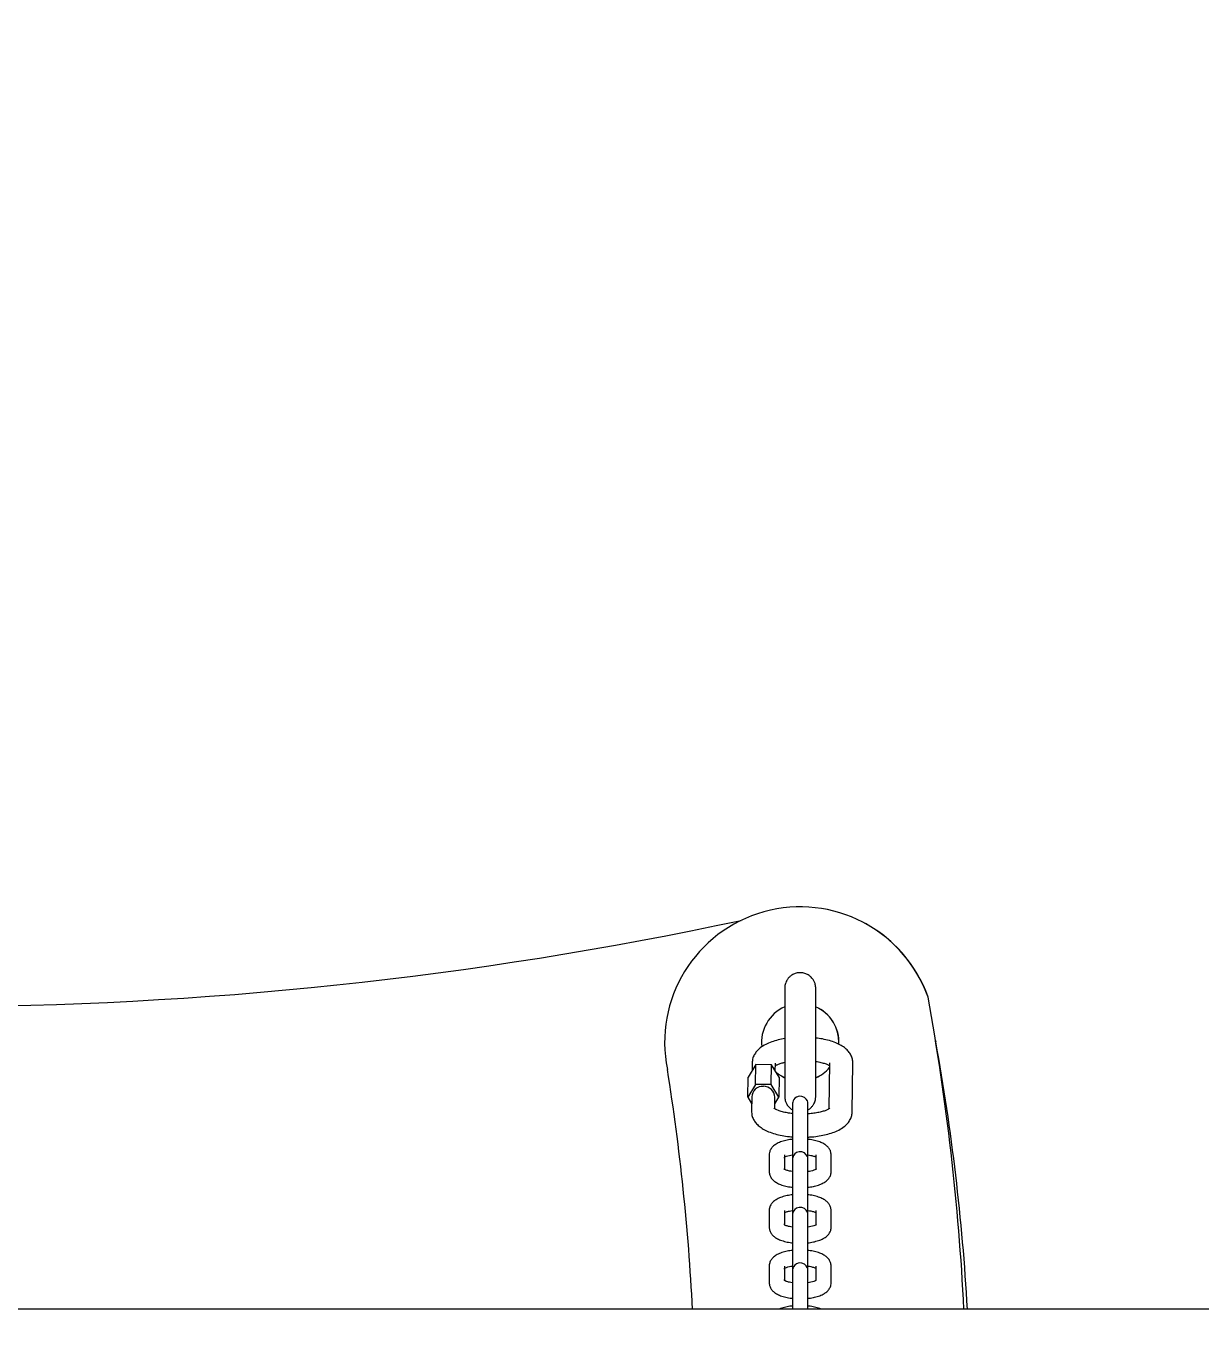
# Model space of a CAD drawing. Header units: millimetres. Extents: x -5636 to 4820, y -5607 to 4029.
# Drawn here: x 3513.7 to 3817, y 106.8 to 444.6 of the extents above; entities that cross this region are included whole.
import ezdxf

# ---------------------------------------------------------------- set-up
doc = ezdxf.new("R2010")
doc.units = ezdxf.units.MM
for name, color, linetype in [('DIKOM_ОБЪЕКТ', 7, 'Continuous'), ('DIKOM_РАЗМЕР_ЗОНА', 7, 'Continuous'), ('DIKOM_РАЗМЕР_ОБЪЕКТА', 7, 'Continuous')]:
    doc.layers.add(name, color=color, linetype=linetype)
doc.styles.add('style1', font='arial.ttf', dxfattribs={"width": 0.8})
doc.dimstyles.new('1-50', dxfattribs={"dimtxt": 300, "dimasz": 200, "dimexe": 100, "dimexo": 0, "dimgap": 100, "dimtad": 1, "dimdec": 0, "dimtxsty": 'style1', "dimcen": 0, "dimclrd": 7, "dimclre": 7, "dimadec": 1, "dimazin": 2, "dimtfac": 1, "dimtdec": 0, "dimtmove": 1, "dimatfit": 3, "dimfxl": 0, "dimlwd": 25, "dimlwe": 18, "dimarcsym": 0})

# ---------------------------------------------------------------- blocks, each defined once
blk = doc.blocks.new('*D15')
at = {"layer": 'Defpoints', "color": 0, "transparency": 16777216}
for p in [(-2269.25, 1034.05), (4820.3, 840.01), (4820.3, -4465.61)]:
    blk.add_point(p, dxfattribs=at)
at = {"layer": 'DIKOM_РАЗМЕР_ОБЪЕКТА', "color": 7, "lineweight": 18, "transparency": 16777216}
for p, q in [((-2269.25, 1034.05), (-2269.25, -4565.61)), ((4820.3, 840.01), (4820.3, -4565.61))]:
    blk.add_line(p, q, dxfattribs=at)
at = {"layer": 'DIKOM_РАЗМЕР_ОБЪЕКТА', "color": 7, "lineweight": 25, "transparency": 16777216}
blk.add_line((-2069.25, -4465.61), (4620.3, -4465.61), dxfattribs=at)
at = {"layer": 'DIKOM_РАЗМЕР_ОБЪЕКТА', "color": 7, "transparency": 16777216}
for points in [[(-2069.25, -4432.28), (-2069.25, -4498.95), (-2269.25, -4465.61)], [(4620.3, -4432.28), (4620.3, -4498.95), (4820.3, -4465.61)]]:
    blk.add_solid(points, dxfattribs=at)
at = {"layer": 'DIKOM_РАЗМЕР_ОБЪЕКТА', "color": 0, "transparency": 16777216, "insert": (1882.33, -4212.44), "char_height": 300, "attachment_point": 5, "style": 'style1'}
blk.add_mtext('7100', dxfattribs=at)
blk = doc.blocks.new('*D13')
at = {"layer": 'Defpoints', "color": 0, "transparency": 16777216}
for p in [(-4159.26, 1546.65), (4820.3, -1862.8), (4820.3, -5506.71)]:
    blk.add_point(p, dxfattribs=at)
at = {"layer": 'DIKOM_РАЗМЕР_ЗОНА', "color": 7, "lineweight": 18, "transparency": 16777216}
for p, q in [((-4159.26, 1546.65), (-4159.26, -5606.71)), ((4820.3, -1862.8), (4820.3, -5606.71))]:
    blk.add_line(p, q, dxfattribs=at)
at = {"layer": 'DIKOM_РАЗМЕР_ЗОНА', "color": 7, "lineweight": 25, "transparency": 16777216}
blk.add_line((-3959.26, -5506.71), (4620.3, -5506.71), dxfattribs=at)
at = {"layer": 'DIKOM_РАЗМЕР_ЗОНА', "color": 7, "transparency": 16777216}
for points in [[(-3959.26, -5473.37), (-3959.26, -5540.04), (-4159.26, -5506.71)], [(4620.3, -5473.37), (4620.3, -5540.04), (4820.3, -5506.71)]]:
    blk.add_solid(points, dxfattribs=at)
at = {"layer": 'DIKOM_РАЗМЕР_ЗОНА', "color": 0, "transparency": 16777216, "insert": (1761.06, -5253.53), "char_height": 300, "attachment_point": 5, "style": 'style1'}
blk.add_mtext('9000', dxfattribs=at)

msp = doc.modelspace()

# ---------------------------------------------------------------- linework, layer by layer
at = {"layer": 'DIKOM_ОБЪЕКТ', "color": 7, "linetype": 'Continuous', "lineweight": 15}
for p, q in [((3730.41, 212.74), (3730.41, 212.74)), ((3746.54, 193.73), (3746.54, 193.73)), ((3718.36, 190.83), (3718.36, 190.83)), ((3748.47, 182.51), (3748.53, 182.17)), ((3748.48, 182.46), (3748.53, 182.17)), ((3723.53, 181.57), (3723.54, 182.07)), ((3702.07, 176.31), (3700.06, 173.07)), ((3701.14, 176.78), (3701.11, 174.76)), ((3702, 171.16), (3702.07, 176.31)), ((3706.1, 176.3), (3702.07, 176.31)), ((3706.03, 171.15), (3706.1, 176.3)), ((3708.11, 173.05), (3706.1, 176.3)), ((3707.11, 174.67), (3707.13, 176.7)), ((3721.14, 176.74), (3720.97, 164.89)), ((3726.96, 164.16), (3727.13, 176.66)), ((3699.99, 167.92), (3700.06, 173.07)), ((3708.11, 173.05), (3708.04, 167.91)), ((3708.72, 173.31), (3708.72, 173.31)), ((3708.72, 173.31), (3709.47, 172.94)), ((3702, 171.16), (3699.99, 167.92)), ((3706.03, 171.15), (3702, 171.16)), ((3708.04, 167.91), (3706.03, 171.15)), ((3699.99, 167.92), (3700.99, 166.31)), ((3701.02, 167.96), (3700.97, 164.28)), ((3706.97, 164.89), (3707.02, 167.88)), ((3706.99, 166.22), (3708.04, 167.91)), ((3711.54, 165.77), (3711.53, 161.47)), ((3715.53, 161.46), (3715.54, 165.77)), ((3715.54, 157.03), (3715.54, 157.6)), ((3705.53, 152.99), (3705.53, 148.69)), ((3709.53, 149.23), (3709.53, 152.99)), ((3715.53, 150.26), (3715.54, 152.99)), ((3717.53, 152.99), (3717.53, 149.23)), ((3721.53, 148.69), (3721.53, 152.99)), ((3711.53, 151.41), (3711.53, 147.11)), ((3715.53, 147.11), (3715.53, 151.41)), ((3705.53, 138.64), (3705.53, 134.33)), ((3709.53, 134.87), (3709.53, 138.63)), ((3715.53, 135.91), (3715.53, 138.64)), ((3717.53, 138.64), (3717.53, 134.87)), ((3721.53, 134.33), (3721.53, 138.63)), ((3711.53, 137.06), (3711.53, 132.75)), ((3715.53, 132.75), (3715.53, 137.06)), ((3705.53, 124.28), (3705.53, 119.97)), ((3709.53, 120.52), (3709.53, 124.28)), ((3711.53, 122.7), (3711.53, 118.39)), ((3715.53, 121.55), (3715.53, 124.28)), ((3715.53, 118.39), (3715.53, 122.7)), ((3717.53, 124.28), (3717.53, 120.51)), ((3721.53, 119.97), (3721.53, 124.28)), ((4298.42, 113.1), (801.01, 113.1))]:
    msp.add_line(p, q, dxfattribs=at)
at = {"layer": 'DIKOM_ОБЪЕКТ', "color": 7, "linetype": 'Continuous', "lineweight": 15, "flags": 128}
for points in [[(3709.55, 172.9), (3707.86, 173.84), (3707.43, 174.16)], [(3715.54, 163.61), (3715.54, 164.29), (3715.54, 165.17), (3715.54, 165.8), (3715.54, 166.13), (3715.54, 166.18), (3715.54, 166.19), (3715.54, 166.2), (3715.53, 166.22), (3715.53, 166.28), (3715.49, 166.6), (3715.38, 166.94), (3715.11, 167.41), (3714.61, 167.86), (3713.97, 168.12), (3713.25, 168.15), (3712.6, 167.94), (3712.16, 167.62), (3711.86, 167.27), (3711.68, 166.92), (3711.59, 166.63), (3711.55, 166.4), (3711.54, 166.26), (3711.54, 166.21), (3711.54, 166.2), (3711.54, 166.19), (3711.54, 166.19), (3711.54, 166.18), (3711.54, 166.18), (3711.54, 166.16), (3711.54, 165.92), (3711.54, 165.77), (3711.54, 165.77)], [(3715.53, 148.68), (3715.53, 148.82), (3715.53, 149.93), (3715.53, 150.82), (3715.53, 151.44), (3715.53, 151.77), (3715.53, 151.83), (3715.53, 151.83), (3715.53, 151.84), (3715.53, 151.86), (3715.53, 151.92), (3715.49, 152.24), (3715.38, 152.58), (3715.11, 153.05), (3714.61, 153.5), (3713.97, 153.77), (3713.24, 153.79), (3712.6, 153.58), (3712.15, 153.26), (3711.86, 152.91), (3711.68, 152.57), (3711.59, 152.27), (3711.55, 152.05), (3711.54, 151.9), (3711.53, 151.85), (3711.53, 151.84), (3711.53, 151.83), (3711.53, 151.83), (3711.53, 151.82), (3711.53, 151.82), (3711.53, 151.8), (3711.53, 151.56), (3711.53, 151.41), (3711.53, 151.41)], [(3715.53, 134.32), (3715.53, 134.47), (3715.53, 135.57), (3715.53, 136.46), (3715.53, 137.08), (3715.53, 137.41), (3715.53, 137.47), (3715.53, 137.48), (3715.53, 137.49), (3715.53, 137.5), (3715.53, 137.56), (3715.48, 137.88), (3715.38, 138.23), (3715.1, 138.69), (3714.61, 139.14), (3713.96, 139.41), (3713.24, 139.44), (3712.6, 139.22), (3712.15, 138.9), (3711.86, 138.55), (3711.68, 138.21), (3711.58, 137.91), (3711.54, 137.69), (3711.53, 137.55), (3711.53, 137.5), (3711.53, 137.48), (3711.53, 137.48), (3711.53, 137.47), (3711.53, 137.47), (3711.53, 137.46), (3711.53, 137.44), (3711.53, 137.21), (3711.53, 137.06), (3711.53, 137.06)], [(3715.53, 119.97), (3715.53, 120.11), (3715.53, 121.21), (3715.53, 122.1), (3715.53, 122.72), (3715.53, 123.05), (3715.53, 123.11), (3715.53, 123.12), (3715.53, 123.13), (3715.53, 123.14), (3715.53, 123.21), (3715.48, 123.53), (3715.37, 123.87), (3715.1, 124.33), (3714.61, 124.78), (3713.96, 125.05), (3713.24, 125.08), (3712.59, 124.87), (3712.15, 124.55), (3711.85, 124.19), (3711.68, 123.85), (3711.58, 123.56), (3711.54, 123.33), (3711.53, 123.19), (3711.53, 123.14), (3711.53, 123.13), (3711.53, 123.12), (3711.53, 123.11), (3711.53, 123.11), (3711.53, 123.1), (3711.53, 123.09), (3711.53, 122.85), (3711.53, 122.7), (3711.53, 122.7)]]:
    msp.add_lwpolyline(points, dxfattribs=at)
at = {"layer": 'DIKOM_ОБЪЕКТ', "color": 7, "linetype": 'Continuous', "lineweight": 15}
for centre, radius, start, end in [((3713.54, 182.07), 35, 19.466, 191.5449), ((3488.55, 1191.34), 1000, 257.88912, 282.1085), ((3713.54, 182.07), 35, 19.466, 61.1812), ((3130.73, 82.08), 625.85, 2.8402, 10.27649), ((3130.73, 82.08), 625.85, 2.84024, 10.27649), ((3713.54, 182.07), 10, 113.4973, 186.5654), ((3713.54, 182.07), 10, 357.0559, 66.5027), ((3713.54, 182.07), 10, 0, 61.1812), ((3198.71, 82.06), 558.86, 3.183, 10.3192), ((3106.93, 83.7), 579.56, 2.90758, 9.07062), ((3713.54, 182.07), 10, 293.4973, 319.2789), ((3713.54, 182.07), 10, 293.5666, 319.2749), ((3703.89, 167.83), 2.88, 87.4698, 177.5232), ((3704.11, 167.81), 2.9, 1.3616, 91.943)]:
    msp.add_arc(centre, radius, start, end, dxfattribs=at)
for points, knots in [([(3717.54, 191.18), (3717.54, 191.46), (3717.54, 192.27), (3717.54, 193.4), (3717.54, 194.52), (3717.54, 195.36), (3717.54, 195.89), (3717.54, 196.05), (3717.54, 196.08), (3717.54, 196.1), (3717.54, 196.12), (3717.54, 196.16), (3717.54, 196.26), (3717.52, 196.47), (3717.48, 196.81), (3717.35, 197.33), (3717.08, 197.99), (3716.58, 198.73), (3715.85, 199.38), (3714.95, 199.86), (3713.89, 200.11), (3712.79, 200.05), (3711.81, 199.72), (3711.04, 199.23), (3710.46, 198.67), (3710.06, 198.08), (3709.8, 197.52), (3709.64, 197.02), (3709.57, 196.62), (3709.55, 196.35), (3709.54, 196.19), (3709.54, 196.13), (3709.54, 196.11), (3709.54, 196.1), (3709.54, 196.09), (3709.54, 196.07), (3709.54, 196.04), (3709.54, 195.83), (3709.54, 195.26), (3709.54, 194.39), (3709.54, 193.23), (3709.54, 191.83), (3709.54, 190.2), (3709.54, 188.39), (3709.54, 186.44), (3709.54, 184.39), (3709.54, 182.29), (3709.54, 180.18), (3709.54, 178.12), (3709.54, 176.14), (3709.54, 174.3), (3709.54, 172.63), (3709.54, 171.18), (3709.54, 169.97), (3709.54, 169.04), (3709.54, 168.39), (3709.54, 168.15), (3709.54, 168.07), (3709.54, 168.07), (3709.54, 168.03), (3709.54, 168.01), (3709.54, 167.95), (3709.56, 167.52), (3709.69, 166.86), (3710.09, 165.98), (3710.64, 165.28), (3711.16, 164.8), (3711.49, 164.65), (3711.54, 164.63)], [0, 0, 0, 0, 0.014801, 0.043857, 0.072913, 0.10197, 0.131032, 0.160121, 0.163827, 0.164882, 0.165358, 0.16581, 0.16683, 0.169427, 0.174591, 0.181182, 0.191411, 0.204065, 0.217817, 0.231579, 0.24613, 0.262434, 0.276417, 0.288744, 0.299777, 0.309596, 0.31816, 0.325347, 0.330983, 0.334896, 0.336872, 0.337382, 0.337737, 0.338151, 0.338861, 0.34058, 0.347861, 0.375539, 0.404814, 0.43389, 0.46295, 0.492007, 0.521062, 0.550117, 0.57917, 0.608225, 0.637279, 0.666334, 0.695389, 0.724443, 0.753496, 0.782552, 0.811607, 0.840662, 0.869719, 0.898778, 0.927851, 0.938164, 0.942191, 0.942759, 0.943195, 0.943752, 0.945499, 0.960897, 0.971352, 0.984921, 0.998032, 1, 1, 1, 1]), ([(3717.54, 168.09), (3717.54, 168.09), (3717.54, 168.08), (3717.54, 168.15), (3717.54, 168.37), (3717.54, 168.93), (3717.54, 169.82), (3717.54, 170.99), (3717.54, 172.4), (3717.54, 174.04), (3717.54, 175.86), (3717.54, 177.82), (3717.54, 179.87), (3717.54, 181.97), (3717.54, 184.08), (3717.54, 186.14), (3717.54, 188.11), (3717.54, 189.94), (3717.54, 191.6), (3717.54, 193.04), (3717.54, 194.23), (3717.54, 195.15), (3717.54, 195.77), (3717.54, 196), (3717.54, 196.06), (3717.54, 196.06), (3717.54, 196.06)], [0, 0, 0, 0, 0.001196, 0.020043, 0.060341, 0.108475, 0.157092, 0.20575, 0.254414, 0.303083, 0.351752, 0.400423, 0.44909, 0.497763, 0.546431, 0.5951, 0.643772, 0.692443, 0.741111, 0.78978, 0.838448, 0.887113, 0.93577, 0.984388, 0.996391, 1, 1, 1, 1]), ([(3709.54, 183.03), (3708.97, 182.92), (3707.77, 182.7), (3706.12, 182.2), (3704.56, 181.54), (3703.28, 180.74), (3702.3, 179.82), (3701.63, 178.85), (3701.22, 177.82), (3701.16, 177.11), (3701.14, 176.78)], [0, 0, 0, 0, 0.132241, 0.275597, 0.424335, 0.581306, 0.701378, 0.809156, 0.910917, 1, 1, 1, 1]), ([(3727.13, 176.66), (3727.11, 177.02), (3727.07, 177.77), (3726.65, 178.81), (3726.03, 179.74), (3725.18, 180.57), (3724.1, 181.31), (3722.73, 181.98), (3721.1, 182.53), (3719.35, 182.95), (3718.11, 183.12), (3717.52, 183.19)], [0, 0, 0, 0, 0.088958, 0.181355, 0.274541, 0.374495, 0.487155, 0.615235, 0.750343, 0.882018, 1, 1, 1, 1]), ([(3707.11, 176.03), (3707.21, 176.1), (3707.45, 176.24), (3708.15, 176.53), (3708.87, 176.77), (3709.4, 176.88), (3709.54, 176.91)], [0, 0, 0, 0, 0.239535, 0.548669, 0.880601, 1, 1, 1, 1]), ([(3717.54, 177.13), (3717.66, 177.12), (3718.26, 177.04), (3719.19, 176.82), (3720.19, 176.51), (3720.87, 176.21), (3721.09, 176.08), (3721.18, 176.02)], [0, 0, 0, 0, 0.066794, 0.339163, 0.60356, 0.831302, 1, 1, 1, 1]), ([(3715.54, 164.62), (3715.75, 164.75), (3716.18, 165.02), (3716.69, 165.58), (3717.07, 166.16), (3717.31, 166.71), (3717.45, 167.19), (3717.51, 167.57), (3717.53, 167.82), (3717.54, 167.96), (3717.54, 168.01), (3717.54, 168.03), (3717.54, 168.04), (3717.54, 168.06), (3717.54, 168.07), (3717.54, 168.11), (3717.54, 168.33), (3717.54, 168.9), (3717.54, 169.79), (3717.54, 170.96), (3717.54, 172.04), (3717.54, 172.78), (3717.54, 172.97)], [0, 0, 0, 0, 0.046432, 0.095044, 0.138206, 0.175662, 0.206829, 0.230876, 0.247095, 0.254004, 0.256223, 0.257802, 0.259702, 0.263017, 0.271228, 0.307654, 0.431843, 0.563136, 0.693657, 0.824108, 0.954545, 1, 1, 1, 1]), ([(3715.54, 165.77), (3715.54, 165.85), (3715.54, 166.04), (3715.54, 166.15), (3715.54, 166.16), (3715.54, 166.16)], [0, 0, 0, 0, 0.353236, 0.872288, 1, 1, 1, 1]), ([(3700.97, 164.28), (3700.99, 163.91), (3701.03, 163.17), (3701.45, 162.13), (3702.07, 161.19), (3702.92, 160.37), (3704, 159.62), (3705.37, 158.96), (3707, 158.4), (3708.81, 157.99), (3710.34, 157.74), (3711.27, 157.68), (3711.54, 157.66)], [0, 0, 0, 0, 0.08372, 0.170677, 0.258385, 0.352444, 0.458482, 0.57901, 0.706163, 0.830086, 0.950803, 1, 1, 1, 1]), ([(3711.54, 163.67), (3711.09, 163.73), (3710.15, 163.84), (3708.91, 164.11), (3707.9, 164.43), (3707.2, 164.74), (3706.81, 164.96), (3706.68, 165.11), (3706.71, 165.07), (3706.71, 165.06)], [0, 0, 0, 0, 0.173353, 0.360555, 0.542273, 0.698809, 0.844832, 0.983372, 1, 1, 1, 1]), ([(3721.22, 165.05), (3721.22, 165.06), (3721.25, 165.09), (3721.09, 164.94), (3720.67, 164.71), (3719.96, 164.4), (3718.99, 164.1), (3717.76, 163.84), (3716.59, 163.67), (3715.81, 163.62), (3715.54, 163.61)], [0, 0, 0, 0, 0.026796, 0.153785, 0.285969, 0.428114, 0.58076, 0.742022, 0.909403, 1, 1, 1, 1]), ([(3715.54, 157.6), (3715.88, 157.61), (3716.89, 157.66), (3718.49, 157.87), (3720.29, 158.23), (3721.98, 158.73), (3723.54, 159.4), (3724.82, 160.19), (3725.8, 161.12), (3726.47, 162.09), (3726.88, 163.11), (3726.94, 163.82), (3726.96, 164.16)], [0, 0, 0, 0, 0.060484, 0.174024, 0.288917, 0.406389, 0.528272, 0.656902, 0.755295, 0.843613, 0.927006, 1, 1, 1, 1]), ([(3711.53, 161.47), (3711.53, 161.37), (3711.53, 161.1), (3711.53, 160.43), (3711.53, 159.4), (3711.53, 158.19), (3711.53, 156.85), (3711.53, 155.47), (3711.53, 154.1), (3711.53, 152.87), (3711.53, 152.2), (3711.53, 151.88)], [0, 0, 0, 0, 0.062169, 0.181053, 0.300119, 0.419167, 0.538225, 0.657268, 0.776321, 0.895381, 1, 1, 1, 1]), ([(3715.53, 149.87), (3715.53, 149.88), (3715.53, 149.89), (3715.53, 150.05), (3715.53, 150.51), (3715.53, 151.29), (3715.53, 152.32), (3715.53, 153.53), (3715.53, 154.86), (3715.53, 156.25), (3715.53, 157.62), (3715.53, 158.89), (3715.53, 160), (3715.53, 160.9), (3715.53, 161.28), (3715.53, 161.46)], [0, 0, 0, 0, 0.01967, 0.083866, 0.166501, 0.250147, 0.333851, 0.417554, 0.501261, 0.584962, 0.668675, 0.752385, 0.83609, 0.919796, 1, 1, 1, 1]), ([(3711.54, 157.03), (3711.43, 157.02), (3710.81, 156.97), (3709.76, 156.75), (3708.43, 156.37), (3707.34, 155.85), (3706.49, 155.21), (3705.9, 154.47), (3705.58, 153.71), (3705.55, 153.2), (3705.53, 152.99)], [0, 0, 0, 0, 0.033942, 0.195382, 0.361429, 0.537047, 0.681225, 0.804231, 0.920253, 1, 1, 1, 1]), ([(3721.53, 152.99), (3721.5, 153.3), (3721.45, 153.9), (3721.02, 154.68), (3720.43, 155.34), (3719.63, 155.9), (3718.58, 156.39), (3717.27, 156.76), (3716.21, 156.98), (3715.61, 157.02), (3715.54, 157.03)], [0, 0, 0, 0, 0.11726, 0.231213, 0.348313, 0.480556, 0.63773, 0.809622, 0.975507, 1, 1, 1, 1]), ([(3709.32, 152.33), (3709.32, 152.32), (3709.3, 152.3), (3709.51, 152.46), (3710, 152.65), (3710.68, 152.86), (3711.27, 152.95), (3711.54, 153)], [0, 0, 0, 0, 0.089144, 0.299662, 0.528084, 0.78109, 1, 1, 1, 1]), ([(3715.54, 152.99), (3715.8, 152.95), (3716.41, 152.86), (3717.1, 152.65), (3717.39, 152.51), (3717.51, 152.46)], [0, 0, 0, 0, 0.308201, 0.712487, 1, 1, 1, 1]), ([(3705.53, 148.69), (3705.56, 148.38), (3705.62, 147.78), (3706.05, 146.99), (3706.64, 146.34), (3707.44, 145.78), (3708.49, 145.29), (3709.8, 144.92), (3710.86, 144.7), (3711.46, 144.66), (3711.53, 144.65)], [0, 0, 0, 0, 0.117242, 0.231165, 0.348269, 0.480481, 0.637633, 0.809525, 0.97539, 1, 1, 1, 1]), ([(3711.53, 148.68), (3711.27, 148.73), (3710.66, 148.82), (3709.95, 149.04), (3709.47, 149.24), (3709.29, 149.39), (3709.31, 149.36), (3709.32, 149.35)], [0, 0, 0, 0, 0.213983, 0.494676, 0.727318, 0.939409, 1, 1, 1, 1]), ([(3715.53, 151.41), (3715.53, 151.49), (3715.53, 151.68), (3715.53, 151.8), (3715.53, 151.8), (3715.53, 151.8)], [0, 0, 0, 0, 0.353236, 0.872288, 1, 1, 1, 1]), ([(3715.53, 149.79), (3715.53, 149.8), (3715.53, 149.82), (3715.53, 149.84), (3715.53, 149.85), (3715.53, 149.85), (3715.53, 149.86), (3715.53, 149.87), (3715.54, 149.89), (3715.53, 150.01), (3715.53, 150.21), (3715.53, 150.26)], [0, 0, 0, 0, 0.013783, 0.02117, 0.026468, 0.032919, 0.044245, 0.072644, 0.202451, 0.791386, 1, 1, 1, 1]), ([(3717.74, 149.35), (3717.75, 149.36), (3717.77, 149.38), (3717.55, 149.22), (3717.07, 149.02), (3716.38, 148.82), (3715.8, 148.72), (3715.53, 148.68)], [0, 0, 0, 0, 0.089143, 0.299666, 0.528086, 0.781099, 1, 1, 1, 1]), ([(3715.53, 144.65), (3715.64, 144.66), (3716.25, 144.71), (3717.3, 144.92), (3718.64, 145.31), (3719.73, 145.83), (3720.58, 146.47), (3721.16, 147.21), (3721.49, 147.97), (3721.52, 148.48), (3721.53, 148.69)], [0, 0, 0, 0, 0.033794, 0.195257, 0.361326, 0.536973, 0.68118, 0.804202, 0.920241, 1, 1, 1, 1]), ([(3711.53, 147.11), (3711.53, 147.01), (3711.53, 146.74), (3711.53, 146.07), (3711.53, 145.05), (3711.53, 143.83), (3711.53, 142.5), (3711.53, 141.11), (3711.53, 139.75), (3711.53, 138.48), (3711.53, 137.78), (3711.53, 137.44)], [0, 0, 0, 0, 0.061609, 0.179422, 0.297415, 0.415391, 0.533377, 0.651347, 0.769338, 0.887315, 1, 1, 1, 1]), ([(3715.53, 135.51), (3715.53, 135.52), (3715.53, 135.53), (3715.53, 135.69), (3715.53, 136.15), (3715.53, 136.93), (3715.53, 137.96), (3715.53, 139.17), (3715.53, 140.5), (3715.53, 141.89), (3715.53, 143.26), (3715.53, 144.53), (3715.53, 145.64), (3715.53, 146.55), (3715.53, 146.92), (3715.53, 147.11)], [0, 0, 0, 0, 0.01967, 0.083865, 0.166499, 0.250149, 0.333852, 0.417549, 0.501263, 0.584964, 0.66867, 0.752386, 0.836091, 0.919796, 1, 1, 1, 1]), ([(3711.53, 142.67), (3711.43, 142.66), (3710.81, 142.61), (3709.76, 142.4), (3708.43, 142.01), (3707.33, 141.49), (3706.49, 140.85), (3705.9, 140.11), (3705.58, 139.35), (3705.55, 138.84), (3705.53, 138.64)], [0, 0, 0, 0, 0.033942, 0.195384, 0.361418, 0.537048, 0.681228, 0.804235, 0.92026, 1, 1, 1, 1]), ([(3715.53, 142.67), (3715.53, 142.94), (3715.53, 143.56), (3715.53, 144.26), (3715.53, 144.65)], [0, 0, 0, 0, 0.446879, 1, 1, 1, 1]), ([(3721.53, 138.63), (3721.5, 138.94), (3721.44, 139.54), (3721.02, 140.33), (3720.43, 140.98), (3719.63, 141.54), (3718.58, 142.03), (3717.27, 142.41), (3716.21, 142.62), (3715.61, 142.67), (3715.53, 142.67)], [0, 0, 0, 0, 0.11726, 0.231212, 0.348313, 0.480555, 0.63771, 0.809622, 0.975507, 1, 1, 1, 1]), ([(3709.53, 138.09), (3709.53, 138.09), (3709.6, 138.14), (3710.02, 138.3), (3710.68, 138.5), (3711.26, 138.6), (3711.53, 138.64)], [0, 0, 0, 0, 0.001455, 0.327184, 0.687878, 1, 1, 1, 1]), ([(3715.53, 138.64), (3715.8, 138.6), (3716.41, 138.5), (3717.1, 138.29), (3717.39, 138.16), (3717.51, 138.1)], [0, 0, 0, 0, 0.308201, 0.712487, 1, 1, 1, 1]), ([(3715.53, 137.06), (3715.53, 137.13), (3715.53, 137.32), (3715.53, 137.44), (3715.53, 137.44), (3715.53, 137.45)], [0, 0, 0, 0, 0.353247, 0.872291, 1, 1, 1, 1]), ([(3715.53, 135.42), (3715.53, 135.42), (3715.53, 135.43), (3715.53, 135.46), (3715.53, 135.48), (3715.53, 135.49), (3715.53, 135.49), (3715.53, 135.5), (3715.53, 135.51), (3715.53, 135.53), (3715.53, 135.66), (3715.53, 135.85), (3715.53, 135.91)], [0, 0, 0, 0, 0.000429, 0.022643, 0.029963, 0.035214, 0.041605, 0.05284, 0.080983, 0.209622, 0.793248, 1, 1, 1, 1]), ([(3705.53, 134.33), (3705.56, 134.02), (3705.62, 133.42), (3706.05, 132.64), (3706.64, 131.98), (3707.43, 131.42), (3708.48, 130.93), (3709.8, 130.56), (3710.85, 130.34), (3711.45, 130.3), (3711.53, 130.29)], [0, 0, 0, 0, 0.117242, 0.231164, 0.348271, 0.480482, 0.637633, 0.809522, 0.97539, 1, 1, 1, 1]), ([(3711.53, 134.33), (3711.27, 134.37), (3710.65, 134.46), (3709.95, 134.68), (3709.47, 134.89), (3709.28, 135.03), (3709.31, 135), (3709.32, 135)], [0, 0, 0, 0, 0.213936, 0.494672, 0.727316, 0.939408, 1, 1, 1, 1]), ([(3711.53, 132.75), (3711.53, 132.66), (3711.53, 132.38), (3711.53, 131.71), (3711.53, 130.69), (3711.53, 129.47), (3711.53, 128.14), (3711.53, 126.75), (3711.53, 125.39), (3711.53, 124.15), (3711.53, 123.48), (3711.53, 123.17)], [0, 0, 0, 0, 0.062169, 0.181059, 0.300117, 0.419166, 0.538224, 0.657267, 0.776331, 0.895381, 1, 1, 1, 1]), ([(3717.74, 134.99), (3717.75, 135), (3717.77, 135.02), (3717.55, 134.86), (3717.07, 134.67), (3716.38, 134.46), (3715.8, 134.37), (3715.53, 134.32)], [0, 0, 0, 0, 0.089144, 0.299667, 0.528086, 0.781099, 1, 1, 1, 1]), ([(3715.53, 130.29), (3715.64, 130.3), (3716.25, 130.35), (3717.3, 130.57), (3718.63, 130.95), (3719.73, 131.47), (3720.58, 132.11), (3721.16, 132.85), (3721.48, 133.61), (3721.52, 134.12), (3721.53, 134.33)], [0, 0, 0, 0, 0.033801, 0.195263, 0.361331, 0.536977, 0.681183, 0.804204, 0.920241, 1, 1, 1, 1]), ([(3715.53, 121.16), (3715.53, 121.16), (3715.53, 121.18), (3715.53, 121.34), (3715.53, 121.8), (3715.53, 122.58), (3715.53, 123.6), (3715.53, 124.81), (3715.53, 126.15), (3715.53, 127.53), (3715.53, 128.9), (3715.53, 130.18), (3715.53, 131.29), (3715.53, 132.19), (3715.53, 132.56), (3715.53, 132.75)], [0, 0, 0, 0, 0.019671, 0.083865, 0.1665, 0.250149, 0.333852, 0.417549, 0.501257, 0.584964, 0.66867, 0.752386, 0.836091, 0.919796, 1, 1, 1, 1]), ([(3715.53, 128.31), (3715.53, 128.59), (3715.53, 129.2), (3715.53, 129.9), (3715.53, 130.29)], [0, 0, 0, 0, 0.446855, 1, 1, 1, 1]), ([(3711.53, 128.31), (3711.42, 128.3), (3710.81, 128.25), (3709.76, 128.04), (3708.43, 127.65), (3707.33, 127.13), (3706.48, 126.49), (3705.9, 125.76), (3705.58, 124.99), (3705.54, 124.48), (3705.53, 124.28)], [0, 0, 0, 0, 0.033943, 0.195384, 0.361418, 0.537048, 0.681237, 0.804244, 0.920269, 1, 1, 1, 1]), ([(3721.53, 124.28), (3721.5, 124.58), (3721.44, 125.18), (3721.02, 125.97), (3720.42, 126.62), (3719.63, 127.18), (3718.58, 127.67), (3717.26, 128.05), (3716.21, 128.26), (3715.61, 128.31), (3715.53, 128.31)], [0, 0, 0, 0, 0.11726, 0.231212, 0.348313, 0.480555, 0.63771, 0.809622, 0.975507, 1, 1, 1, 1]), ([(3709.32, 123.61), (3709.31, 123.61), (3709.29, 123.59), (3709.51, 123.74), (3709.99, 123.94), (3710.68, 124.15), (3711.26, 124.24), (3711.53, 124.28)], [0, 0, 0, 0, 0.089145, 0.299655, 0.528097, 0.781089, 1, 1, 1, 1]), ([(3715.53, 124.28), (3715.79, 124.24), (3716.4, 124.14), (3717.1, 123.93), (3717.39, 123.8), (3717.51, 123.74)], [0, 0, 0, 0, 0.308191, 0.712487, 1, 1, 1, 1]), ([(3715.53, 122.7), (3715.53, 122.78), (3715.53, 122.97), (3715.53, 123.08), (3715.53, 123.09), (3715.53, 123.09)], [0, 0, 0, 0, 0.353247, 0.872291, 1, 1, 1, 1]), ([(3705.53, 119.97), (3705.56, 119.67), (3705.62, 119.06), (3706.04, 118.28), (3706.63, 117.63), (3707.43, 117.07), (3708.48, 116.58), (3709.79, 116.2), (3710.85, 115.99), (3711.45, 115.94), (3711.53, 115.93)], [0, 0, 0, 0, 0.117242, 0.231169, 0.348273, 0.480483, 0.637634, 0.809522, 0.97539, 1, 1, 1, 1]), ([(3711.53, 119.97), (3711.26, 120.01), (3710.65, 120.1), (3709.94, 120.32), (3709.47, 120.53), (3709.28, 120.67), (3709.31, 120.64), (3709.31, 120.64)], [0, 0, 0, 0, 0.214149, 0.494809, 0.72739, 0.939425, 1, 1, 1, 1]), ([(3711.53, 118.39), (3711.53, 118.3), (3711.53, 118.02), (3711.53, 117.35), (3711.53, 116.33), (3711.53, 115.12), (3711.53, 114.01), (3711.53, 113.32), (3711.53, 113.1)], [0, 0, 0, 0, 0.104162, 0.303358, 0.502837, 0.702314, 0.901776, 1, 1, 1, 1]), ([(3715.53, 121.12), (3715.53, 121.12), (3715.53, 121.12), (3715.53, 121.13), (3715.53, 121.14), (3715.53, 121.14), (3715.53, 121.15), (3715.53, 121.18), (3715.53, 121.3), (3715.53, 121.5), (3715.53, 121.55)], [0, 0, 0, 0, 0.003716, 0.009109, 0.015692, 0.02723, 0.056135, 0.188251, 0.787658, 1, 1, 1, 1]), ([(3717.74, 120.63), (3717.75, 120.64), (3717.77, 120.66), (3717.55, 120.51), (3717.07, 120.31), (3716.38, 120.1), (3715.8, 120.01), (3715.53, 119.97)], [0, 0, 0, 0, 0.089165, 0.299738, 0.528212, 0.7813, 1, 1, 1, 1]), ([(3715.53, 115.94), (3715.64, 115.94), (3716.25, 115.99), (3717.3, 116.21), (3718.63, 116.59), (3719.73, 117.12), (3720.57, 117.75), (3721.16, 118.49), (3721.48, 119.25), (3721.52, 119.76), (3721.53, 119.97)], [0, 0, 0, 0, 0.0338, 0.19528, 0.361332, 0.536978, 0.681184, 0.804204, 0.920242, 1, 1, 1, 1]), ([(3715.53, 113.1), (3715.53, 113.12), (3715.53, 113.6), (3715.53, 114.54), (3715.53, 115.82), (3715.53, 116.93), (3715.53, 117.83), (3715.53, 118.21), (3715.53, 118.39)], [0, 0, 0, 0, 0.011156, 0.210592, 0.410035, 0.609467, 0.808909, 1, 1, 1, 1]), ([(3715.53, 113.96), (3715.53, 114.23), (3715.53, 114.84), (3715.53, 115.55), (3715.53, 115.94)], [0, 0, 0, 0, 0.446905, 1, 1, 1, 1]), ([(3711.53, 113.95), (3711.42, 113.94), (3710.81, 113.9), (3709.77, 113.67), (3708.72, 113.41), (3708.23, 113.16), (3708.1, 113.1)], [0, 0, 0, 0, 0.081364, 0.46813, 0.865918, 1, 1, 1, 1]), ([(3718.96, 113.1), (3718.84, 113.16), (3718.33, 113.41), (3717.25, 113.68), (3716.21, 113.9), (3715.61, 113.95), (3715.53, 113.96)], [0, 0, 0, 0, 0.13404, 0.544968, 0.941493, 1, 1, 1, 1])]:
    msp.add_open_spline(points, degree=3, knots=knots, dxfattribs=at)

# ---------------------------------------------------------------- dimensions: what is measured, and where the dimension line sits
at = {"layer": 'DIKOM_РАЗМЕР_ЗОНА'}
dim = msp.add_linear_dim(base=(4820.3, -5506.71), p1=(-4159.26, 1546.65), p2=(4820.3, -1862.8), text='9000', dimstyle='1-50', dxfattribs=at)
dim.commit()
dim.dimension.update_dxf_attribs({"geometry": '*D13', "text_midpoint": (1761.06, -5506.71), "dimtype": 160})
at = {"layer": 'DIKOM_РАЗМЕР_ОБЪЕКТА'}
dim = msp.add_linear_dim(base=(4820.3, -4465.61), p1=(-2269.25, 1034.05), p2=(4820.3, 840.01), text='7100', dimstyle='1-50', override={"dimscale": 1, "dimtix": 0, "dimtofl": 1, "dimtmove": 1, "dimatfit": 3}, dxfattribs=at)
dim.commit()
dim.dimension.update_dxf_attribs({"geometry": '*D15', "text_midpoint": (1882.33, -4465.61), "dimtype": 160})

doc.saveas('drawing.dxf')
